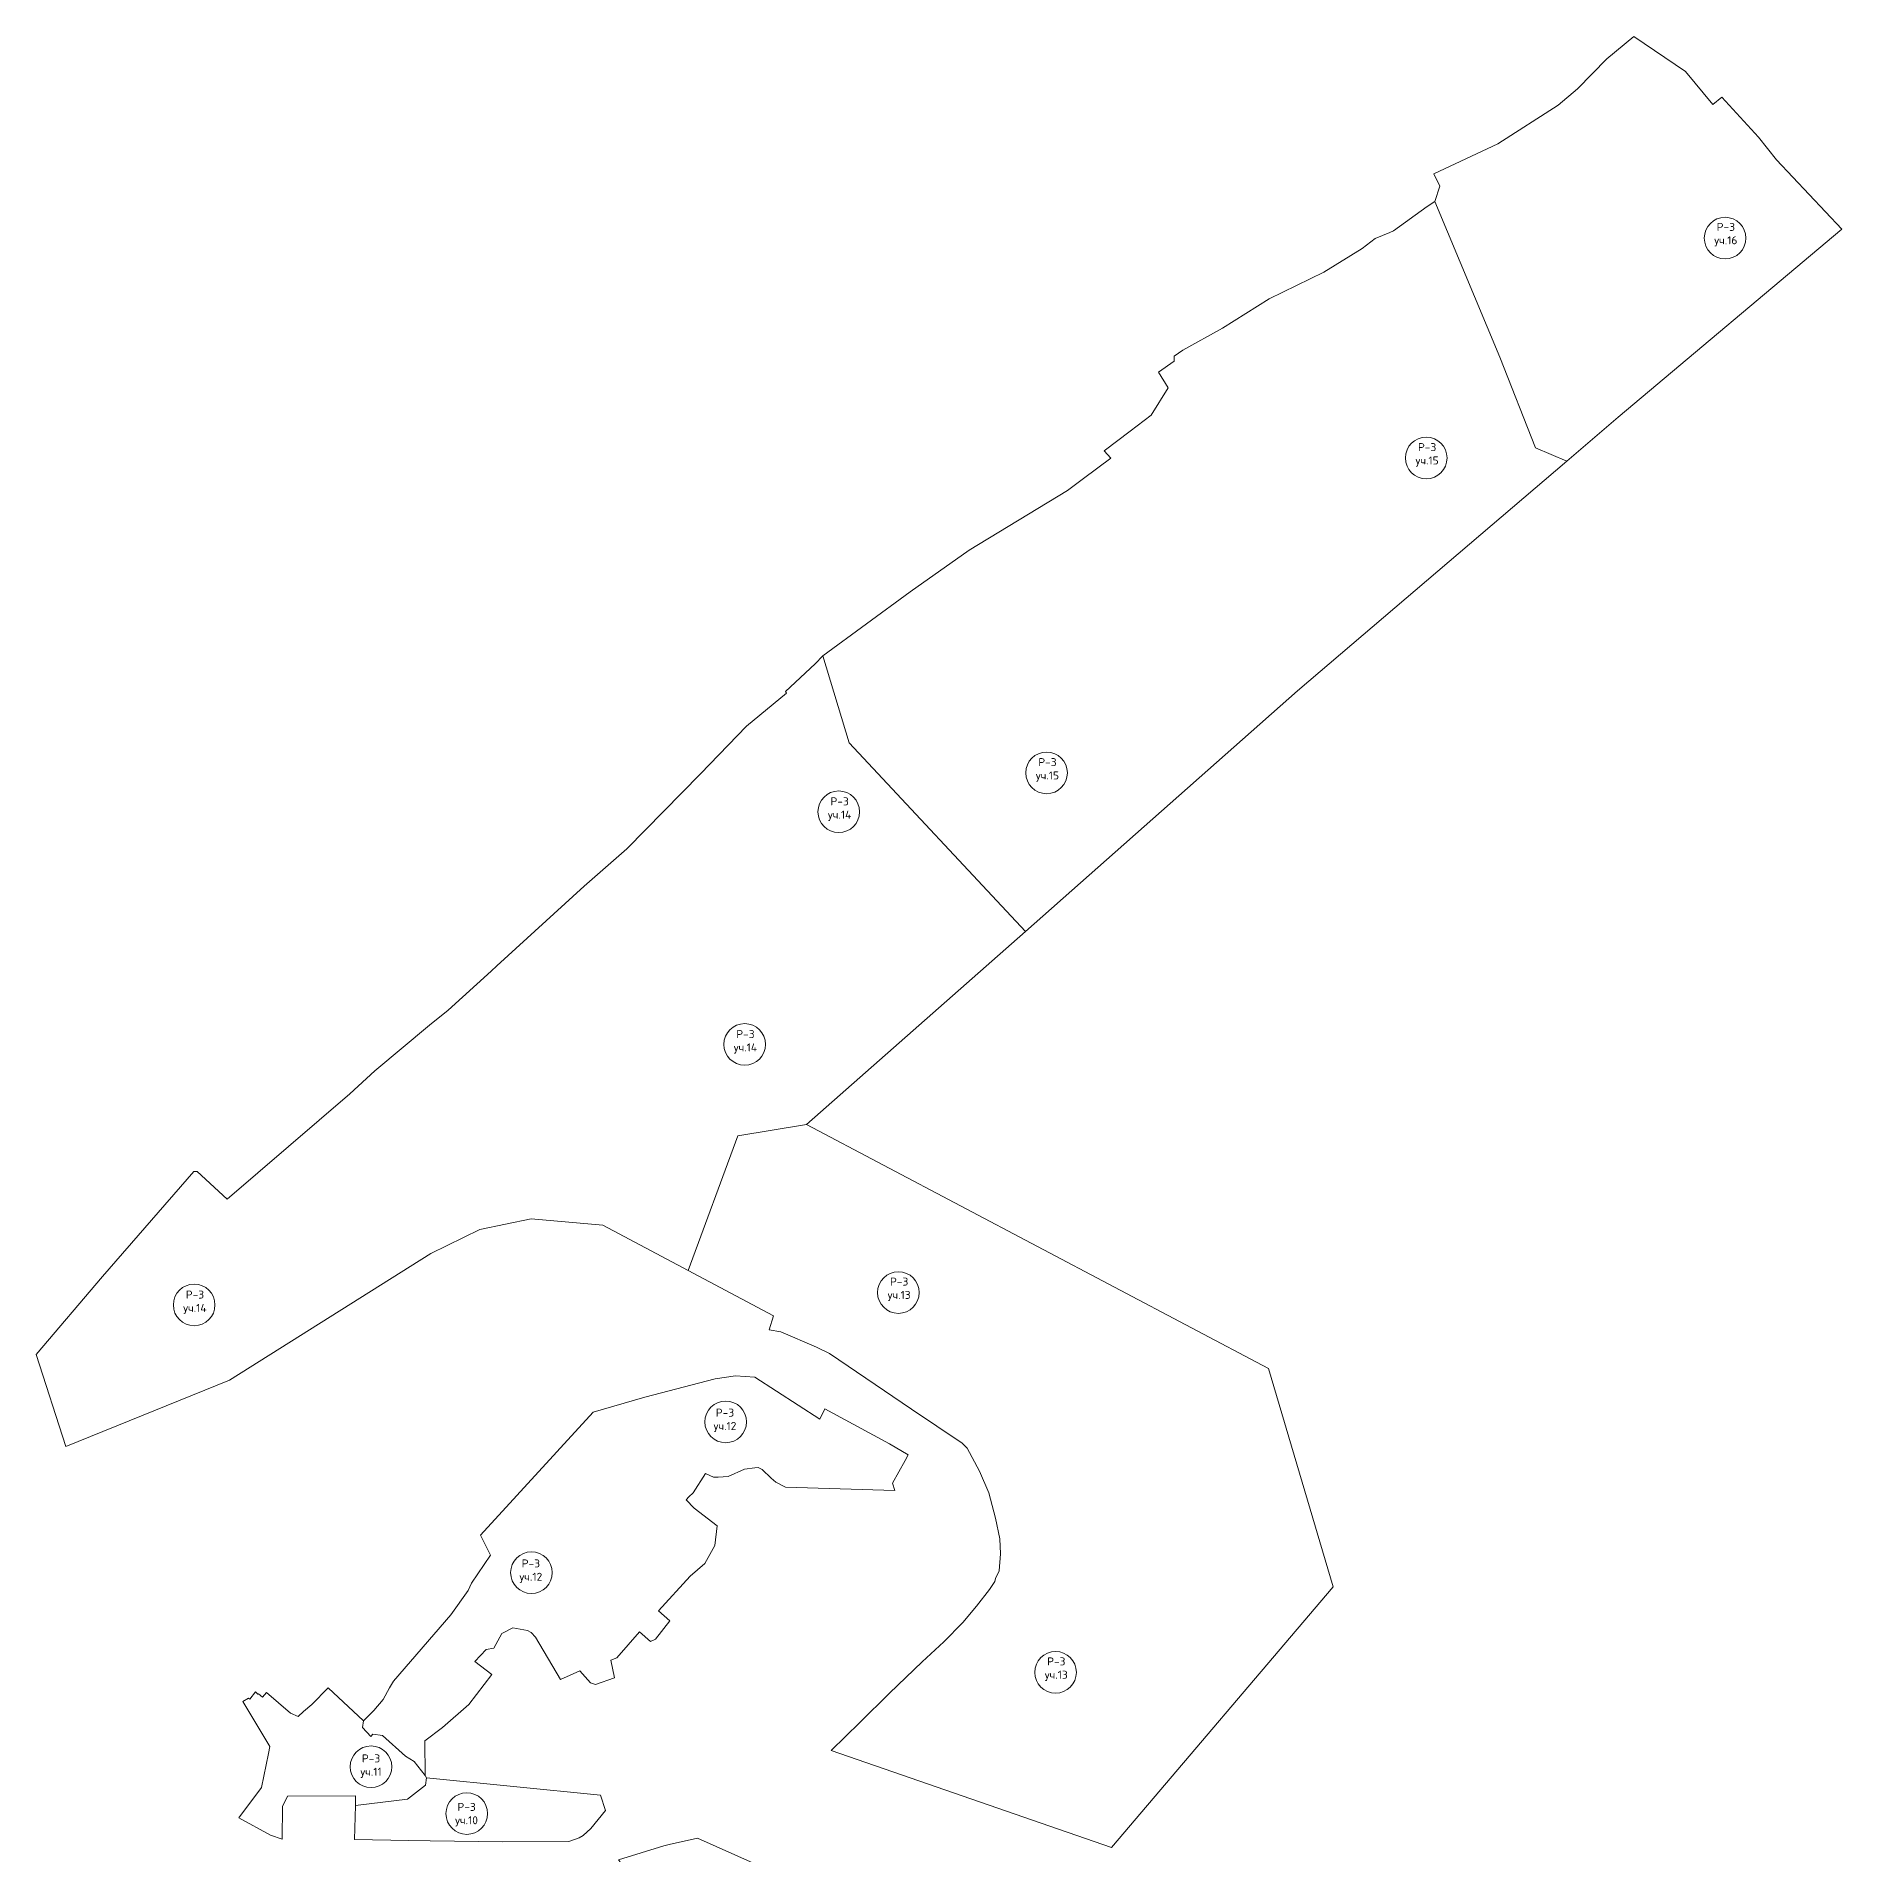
# Model space of a CAD drawing. Extents: x 1391530 to 1399368, y 355539 to 360872.
# Drawn here: x 1393090 to 1394564, y 357193 to 358678 of the extents above; entities that cross this region are included whole.
import ezdxf

# ---------------------------------------------------------------- set-up
doc = ezdxf.new("R2010")
doc.units = 0
doc.header["$MEASUREMENT"] = 0
doc.layers.add('Р-3', color=142, linetype='Continuous')
doc.styles.get("Standard").update_dxf_attribs({"font": 'simplex.shx'})

msp = doc.modelspace()

# ---------------------------------------------------------------- linework, layer by layer
at = {"layer": 'Р-3', "lineweight": 20}
for points in [[(1394436.1, 358649.1), (1394458.3, 358622.1), (1394465.8, 358628.3), (1394495.6, 358595.5), (1394510.4, 358576.9), (1394563.6, 358520.4), (1394381.2, 358366.8), (1394339.2, 358331.1), (1394313.5, 358342), (1394284.6, 358415.9), (1394231.5, 358543), (1394235.6, 358555.4), (1394230.6, 358565.5), (1394282.8, 358590), (1394332.1, 358621.7), (1394347.9, 358634.9), (1394371.8, 358659.6), (1394394, 358677.8), (1394436.1, 358649.1)], [(1393731.8, 358172.1), (1393753.2, 358101.1), (1393897.2, 357946.9), (1394119.3, 358143.4), (1394339.2, 358331.1), (1394313.5, 358342), (1394284.6, 358415.9), (1394231.5, 358543), (1394225.2, 358538.8), (1394197.6, 358519.1), (1394194.7, 358517.6), (1394182.7, 358512.8), (1394172.2, 358504.6), (1394140.7, 358485.2), (1394096, 358463.5), (1394058, 358439.7), (1394025.6, 358421.6), (1394018.7, 358416.7), (1394018.5, 358412.6), (1394005.7, 358403.6), (1394013.7, 358390.9), (1393999.8, 358368.5), (1393982.6, 358355.5), (1393961.4, 358339.5), (1393966.8, 358333.5), (1393944.6, 358316.8), (1393931.5, 358306.9), (1393851.1, 358258.3), (1393803.1, 358224.2), (1393731.8, 358172.1)], [(1393089.5, 357601.5), (1393113.7, 357526.5), (1393247.3, 357580.6), (1393411.7, 357684), (1393451.7, 357703.6), (1393493.5, 357712.4), (1393552.2, 357707.1), (1393621.8, 357670.1), (1393662.2, 357780.1), (1393718.5, 357789.5), (1393897.2, 357946.9), (1393753.2, 358101.1), (1393731.8, 358172.1), (1393725.5, 358165.5), (1393701.1, 358142.9), (1393702.1, 358141.5), (1393669.5, 358114.7), (1393631.8, 358075.7), (1393571.8, 358014.4), (1393536.7, 357984.1), (1393465.5, 357918.9), (1393461, 357914.6), (1393425.7, 357882.8), (1393410.6, 357870.4), (1393365.9, 357833.1), (1393345.5, 357814.5), (1393245.3, 357728.5), (1393220.8, 357751), (1393218, 357750.9), (1393143.5, 357665.3), (1393089.5, 357601.5)], [(1393621.8, 357670.1), (1393662.2, 357780.1), (1393718.5, 357789.5), (1394095.7, 357590.3), (1394148.4, 357412), (1393967.5, 357199), (1393738.4, 357278.2), (1393762, 357301.1), (1393786, 357325.2), (1393812.8, 357350.6), (1393830.5, 357367.1), (1393846, 357382.7), (1393857.2, 357396.1), (1393867.9, 357409.7), (1393872.2, 357416.2), (1393872.8, 357418.8), (1393875.6, 357425), (1393876.9, 357438.8), (1393876.3, 357451.1), (1393872.8, 357468.1), (1393867.2, 357488.6), (1393859.5, 357506.4), (1393849.5, 357525.1), (1393845.6, 357529.3), (1393804.2, 357557.1), (1393737.2, 357602.4), (1393726.5, 357607.7), (1393697.3, 357620.2), (1393687.8, 357621.7), (1393691.4, 357633.2), (1393621.8, 357670.1)], [(1393398, 357269.2), (1393407, 357257.8), (1393406.7, 357286.2), (1393421.2, 357297.1), (1393442.7, 357315.9), (1393461.5, 357340.4), (1393447.5, 357351.1), (1393456.8, 357360.7), (1393463.2, 357361.8), (1393469.7, 357373.8), (1393478.6, 357378.4), (1393490.5, 357376.2), (1393493.5, 357374.6), (1393497.1, 357370.7), (1393517.4, 357336.2), (1393533.4, 357343.3), (1393541.9, 357333.6), (1393546, 357332.2), (1393561.5, 357337.5), (1393558.6, 357352.1), (1393563.5, 357354), (1393582.1, 357375.2), (1393591.1, 357367.4), (1393595, 357369.1), (1393606.7, 357384.3), (1393597.4, 357392.4), (1393623.3, 357420.6), (1393635.3, 357430.9), (1393643.5, 357445.6), (1393645.3, 357461.6), (1393626.7, 357476.2), (1393620.1, 357483), (1393622.2, 357485.5), (1393625.8, 357488.7), (1393635.9, 357504.4), (1393642.4, 357501.5), (1393646.3, 357501.4), (1393654.3, 357502.1), (1393667.7, 357508.1), (1393676.2, 357509.2), (1393678.8, 357509.3), (1393682.3, 357507.7), (1393689.5, 357500.6), (1393693.4, 357497.4), (1393701.2, 357493.3), (1393790.6, 357490.6), (1393788.5, 357496.7), (1393798.8, 357515.1), (1393801.5, 357519.7), (1393786, 357528.8), (1393733.2, 357557.2), (1393729.2, 357548.9), (1393676.2, 357583.2), (1393660.5, 357584.2), (1393643.9, 357581.8), (1393586.4, 357566.8), (1393544.3, 357554.6), (1393452.2, 357454), (1393460.3, 357437.8), (1393444.9, 357414.8), (1393442, 357409), (1393427.9, 357389.2), (1393381.2, 357334.8), (1393377.9, 357329.5), (1393372.7, 357320), (1393365.1, 357310.9), (1393356.7, 357302.5), (1393355.8, 357297.2), (1393362.6, 357289.8), (1393364.4, 357291.5), (1393372.1, 357290.6), (1393390.9, 357273.7), (1393398, 357269.2)], [(1393255, 357223.2), (1393280.8, 357209.1), (1393290.3, 357206), (1393290.5, 357232.7), (1393294.7, 357241.1), (1393350.2, 357241.3), (1393350, 357233.4), (1393392.6, 357238.7), (1393407.2, 357249.9), (1393408, 357255.9), (1393407, 357257.8), (1393398, 357269.2), (1393390.9, 357273.7), (1393372.1, 357290.6), (1393364.4, 357291.5), (1393362.6, 357289.8), (1393355.8, 357297.2), (1393356.7, 357302.5), (1393327.8, 357329.5), (1393314.5, 357315.9), (1393307.8, 357310.2), (1393303.3, 357306), (1393297, 357308.9), (1393277.5, 357325.6), (1393274.2, 357321.8), (1393270.8, 357324.7), (1393270.4, 357324.3), (1393268.4, 357326.1), (1393263.9, 357320.3), (1393262.8, 357321), (1393258.2, 357318.4), (1393280.3, 357281.6), (1393279, 357275.8), (1393273.3, 357248.2), (1393255, 357223.2)], [(1393349.3, 357205.5), (1393393.8, 357204.9), (1393411.2, 357204.5), (1393470.3, 357203.6), (1393524.4, 357204.1), (1393532.7, 357207), (1393536.1, 357209), (1393542.3, 357214.7), (1393554.3, 357229.2), (1393550.1, 357241.8), (1393408, 357255.9), (1393407.2, 357249.9), (1393392.6, 357238.7), (1393350, 357233.4), (1393349.3, 357205.5)], [(1393295.5, 356501), (1393496.8, 356644.9), (1393746.2, 356938.4), (1393879.7, 357095.6), (1393718.7, 357162.8), (1393705.5, 357172.8), (1393629.4, 357206.6), (1393606.1, 357201.6), (1393601.9, 357200.5), (1393564.8, 357189.1), (1393566.1, 357187.5), (1393525.2, 357153), (1393432.1, 357079.2), (1393412.9, 357085.1), (1393335, 357004.2), (1393338.6, 356978.5), (1393269.9, 356888.5), (1393252, 356842.6), (1393219, 356803), (1393169.6, 356763.3), (1393227.6, 356565.6), (1393295.5, 356501)]]:
    msp.add_lwpolyline(points, dxfattribs=at)
at = {"layer": 'Р-3', "lineweight": 0}
for centre in [(1394468.4, 358513.1), (1394224.4, 358333.6), (1393914.4, 358076.5), (1393744.7, 358044.7), (1393667.9, 357854.8), (1393218.4, 357642.1), (1393793.4, 357652.2), (1393652.4, 357546.6), (1393493.8, 357423.5), (1393921.7, 357342.1), (1393362.8, 357265), (1393441, 357226.8)]:
    msp.add_circle(centre, 17, dxfattribs=at)

# ---------------------------------------------------------------- texts
at = {"layer": 'Р-3', "char_height": 6.53, "width": 6.533, "attachment_point": 2}
for s, insert in [('Р-3\\Pуч.16', (1394469, 358525.5)), ('Р-3\\Pуч.15', (1394225.1, 358345.7)), ('Р-3\\Pуч.15', (1393915.1, 358088.5)), ('Р-3\\Pуч.14', (1393745.4, 358056.5)), ('Р-3\\Pуч.14', (1393668.5, 357866.5)), ('Р-3\\Pуч.13', (1393794, 357664.4)), ('Р-3\\Pуч.14', (1393219, 357653.8)), ('Р-3\\Pуч.12', (1393651.8, 357557.4)), ('Р-3\\Pуч.12', (1393493.3, 357434.3)), ('Р-3\\Pуч.13', (1393922.3, 357354.3)), ('Р-3\\Pуч.11', (1393362.8, 357275.1)), ('Р-3\\Pуч.10', (1393440.8, 357235.5))]:
    msp.add_mtext(s, dxfattribs=dict(at, insert=insert))

doc.saveas('drawing.dxf')
